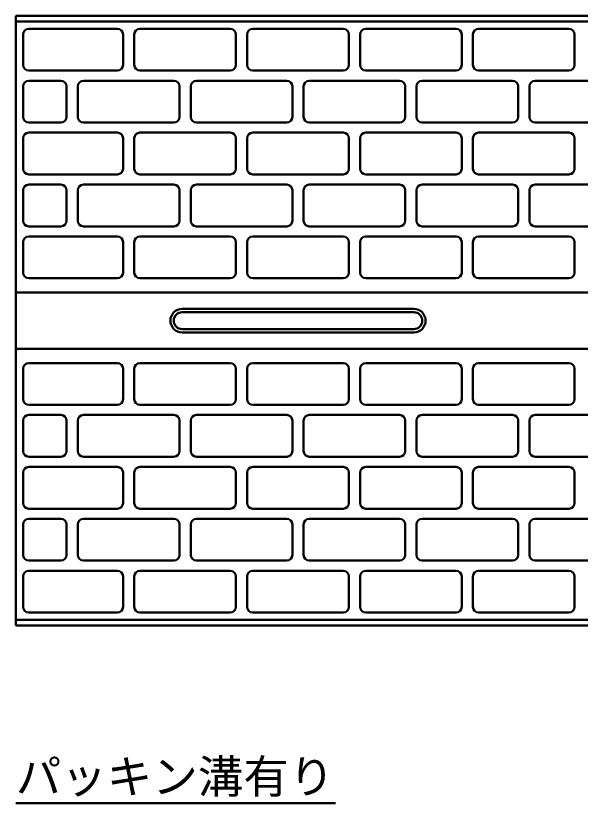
# Model space of a CAD drawing. Units: millimetres, scale not verified. Extents: x -2102 to 2102, y -1485 to 1485.
# Drawn here: x -179 to 321, y 291 to 988 of the extents above; entities that cross this region are included whole.
import ezdxf
from ezdxf.enums import TextEntityAlignment as Align

# ---------------------------------------------------------------- set-up
doc = ezdxf.new("R2010")
doc.units = ezdxf.units.MM
doc.header["$LTSCALE"] = 5
doc.layers.add('0-0_V-nasSTD', color=7, linetype='Continuous', lineweight=35)
doc.layers.add('0-1_0', color=7, linetype='Continuous', lineweight=50)
doc.styles.add('ＭＳ ゴシック', font='')
doc.styles.get('ＭＳ ゴシック').set_extended_font_data('MS Gothic')

msp = doc.modelspace()

# ---------------------------------------------------------------- linework, layer by layer
at = {"layer": '0-1_0'}
for p, q in [((-179.068, 988.283), (-179.068, 448.283)), ((1820.932, 988.283), (-179.068, 988.283)), ((-179.068, 983.283), (820.932, 983.283)), ((-167.568, 976.783), (-89.068, 976.783)), ((-69.068, 976.783), (10.932, 976.783)), ((30.932, 976.783), (110.932, 976.783)), ((130.932, 976.783), (210.932, 976.783)), ((230.932, 976.783), (310.932, 976.783)), ((-172.568, 944.783), (-172.568, 971.783)), ((-84.068, 971.783), (-84.068, 944.783)), ((-74.068, 944.783), (-74.068, 971.783)), ((15.932, 971.783), (15.932, 944.783)), ((25.932, 944.783), (25.932, 971.783)), ((115.932, 971.783), (115.932, 944.783)), ((125.932, 944.783), (125.932, 971.783)), ((215.932, 971.783), (215.932, 944.783)), ((225.932, 944.783), (225.932, 971.783)), ((315.932, 971.783), (315.932, 944.783)), ((-89.068, 939.783), (-167.568, 939.783)), ((10.932, 939.783), (-69.068, 939.783)), ((110.932, 939.783), (30.932, 939.783)), ((210.932, 939.783), (130.932, 939.783)), ((310.932, 939.783), (230.932, 939.783)), ((-167.568, 930.783), (-139.068, 930.783)), ((-119.068, 930.783), (-39.068, 930.783)), ((-19.068, 930.783), (60.932, 930.783)), ((80.932, 930.783), (160.932, 930.783)), ((180.932, 930.783), (260.932, 930.783)), ((280.932, 930.783), (360.932, 930.783)), ((-172.568, 898.783), (-172.568, 925.783)), ((-134.068, 925.783), (-134.068, 898.783)), ((-124.068, 898.783), (-124.068, 925.783)), ((-34.068, 925.783), (-34.068, 898.783)), ((-24.068, 898.783), (-24.068, 925.783)), ((65.932, 925.783), (65.932, 898.783)), ((75.932, 898.783), (75.932, 925.783)), ((165.932, 925.783), (165.932, 898.783)), ((175.932, 898.783), (175.932, 925.783)), ((265.932, 925.783), (265.932, 898.783)), ((275.932, 898.783), (275.932, 925.783)), ((-139.068, 893.783), (-167.568, 893.783)), ((-39.068, 893.783), (-119.068, 893.783)), ((60.932, 893.783), (-19.068, 893.783)), ((160.932, 893.783), (80.932, 893.783)), ((260.932, 893.783), (180.932, 893.783)), ((360.932, 893.783), (280.932, 893.783)), ((-172.568, 852.783), (-172.568, 879.783)), ((-167.568, 884.783), (-89.068, 884.783)), ((-84.068, 879.783), (-84.068, 852.783)), ((-74.068, 852.783), (-74.068, 879.783)), ((-69.068, 884.783), (10.932, 884.783)), ((15.932, 879.783), (15.932, 852.783)), ((25.932, 852.783), (25.932, 879.783)), ((30.932, 884.783), (110.932, 884.783)), ((115.932, 879.783), (115.932, 852.783)), ((125.932, 852.783), (125.932, 879.783)), ((130.932, 884.783), (210.932, 884.783)), ((215.932, 879.783), (215.932, 852.783)), ((225.932, 852.783), (225.932, 879.783)), ((230.932, 884.783), (310.932, 884.783)), ((315.932, 879.783), (315.932, 852.783)), ((-89.068, 847.783), (-167.568, 847.783)), ((10.932, 847.783), (-69.068, 847.783)), ((110.932, 847.783), (30.932, 847.783)), ((210.932, 847.783), (130.932, 847.783)), ((310.932, 847.783), (230.932, 847.783)), ((-167.568, 838.783), (-139.068, 838.783)), ((-119.068, 838.783), (-39.068, 838.783)), ((-19.068, 838.783), (60.932, 838.783)), ((80.932, 838.783), (160.932, 838.783)), ((180.932, 838.783), (260.932, 838.783)), ((280.932, 838.783), (360.932, 838.783)), ((-172.568, 806.783), (-172.568, 833.783)), ((-134.068, 833.783), (-134.068, 806.783)), ((-124.068, 806.783), (-124.068, 833.783)), ((-34.068, 833.783), (-34.068, 806.783)), ((-24.068, 806.783), (-24.068, 833.783)), ((65.932, 833.783), (65.932, 806.783)), ((75.932, 806.783), (75.932, 833.783)), ((165.932, 833.783), (165.932, 806.783)), ((175.932, 806.783), (175.932, 833.783)), ((265.932, 833.783), (265.932, 806.783)), ((275.932, 806.783), (275.932, 833.783)), ((-139.068, 801.783), (-167.568, 801.783)), ((-39.068, 801.783), (-119.068, 801.783)), ((60.932, 801.783), (-19.068, 801.783)), ((160.932, 801.783), (80.932, 801.783)), ((260.932, 801.783), (180.932, 801.783)), ((360.932, 801.783), (280.932, 801.783)), ((-89.068, 792.783), (-167.568, 792.783)), ((10.932, 792.783), (-69.068, 792.783)), ((110.932, 792.783), (30.932, 792.783)), ((210.932, 792.783), (130.932, 792.783)), ((310.932, 792.783), (230.932, 792.783)), ((-172.568, 787.783), (-172.568, 760.783)), ((-84.068, 760.783), (-84.068, 787.783)), ((-74.068, 787.783), (-74.068, 760.783)), ((15.932, 760.783), (15.932, 787.783)), ((25.932, 787.783), (25.932, 760.783)), ((115.932, 760.783), (115.932, 787.783)), ((125.932, 787.783), (125.932, 760.783)), ((215.932, 760.783), (215.932, 787.783)), ((225.932, 787.783), (225.932, 760.783)), ((315.932, 760.783), (315.932, 787.783)), ((-167.568, 755.783), (-89.068, 755.783)), ((-69.068, 755.783), (10.932, 755.783)), ((30.932, 755.783), (110.932, 755.783)), ((130.932, 755.783), (210.932, 755.783)), ((230.932, 755.783), (310.932, 755.783)), ((-179.068, 743.283), (820.932, 743.283)), ((-31.568, 728.783), (173.432, 728.783)), ((-31.568, 725.783), (173.432, 725.783)), ((-31.568, 710.783), (173.432, 710.783)), ((-31.568, 707.783), (173.432, 707.783)), ((-179.068, 693.283), (820.932, 693.283)), ((-167.568, 680.783), (-89.068, 680.783)), ((-69.068, 680.783), (10.932, 680.783)), ((30.932, 680.783), (110.932, 680.783)), ((130.932, 680.783), (210.932, 680.783)), ((230.932, 680.783), (310.932, 680.783)), ((-172.568, 648.783), (-172.568, 675.783)), ((-84.068, 675.783), (-84.068, 648.783)), ((-74.068, 648.783), (-74.068, 675.783)), ((15.932, 675.783), (15.932, 648.783)), ((25.932, 648.783), (25.932, 675.783)), ((115.932, 675.783), (115.932, 648.783)), ((125.932, 648.783), (125.932, 675.783)), ((215.932, 675.783), (215.932, 648.783)), ((225.932, 648.783), (225.932, 675.783)), ((315.932, 675.783), (315.932, 648.783)), ((-89.068, 643.783), (-167.568, 643.783)), ((10.932, 643.783), (-69.068, 643.783)), ((110.932, 643.783), (30.932, 643.783)), ((210.932, 643.783), (130.932, 643.783)), ((310.932, 643.783), (230.932, 643.783)), ((-139.068, 634.783), (-167.568, 634.783)), ((-39.068, 634.783), (-119.068, 634.783)), ((60.932, 634.783), (-19.068, 634.783)), ((160.932, 634.783), (80.932, 634.783)), ((260.932, 634.783), (180.932, 634.783)), ((360.932, 634.783), (280.932, 634.783)), ((-172.568, 629.783), (-172.568, 602.783)), ((-134.068, 602.783), (-134.068, 629.783)), ((-124.068, 629.783), (-124.068, 602.783)), ((-34.068, 602.783), (-34.068, 629.783)), ((-24.068, 629.783), (-24.068, 602.783)), ((65.932, 602.783), (65.932, 629.783)), ((75.932, 629.783), (75.932, 602.783)), ((165.932, 602.783), (165.932, 629.783)), ((175.932, 629.783), (175.932, 602.783)), ((265.932, 602.783), (265.932, 629.783)), ((275.932, 629.783), (275.932, 602.783)), ((-167.568, 597.783), (-139.068, 597.783)), ((-119.068, 597.783), (-39.068, 597.783)), ((-19.068, 597.783), (60.932, 597.783)), ((80.932, 597.783), (160.932, 597.783)), ((180.932, 597.783), (260.932, 597.783)), ((280.932, 597.783), (360.932, 597.783)), ((-89.068, 588.783), (-167.568, 588.783)), ((10.932, 588.783), (-69.068, 588.783)), ((110.932, 588.783), (30.932, 588.783)), ((210.932, 588.783), (130.932, 588.783)), ((310.932, 588.783), (230.932, 588.783)), ((-172.568, 583.783), (-172.568, 556.783)), ((-84.068, 556.783), (-84.068, 583.783)), ((-74.068, 583.783), (-74.068, 556.783)), ((15.932, 556.783), (15.932, 583.783)), ((25.932, 583.783), (25.932, 556.783)), ((115.932, 556.783), (115.932, 583.783)), ((125.932, 583.783), (125.932, 556.783)), ((215.932, 556.783), (215.932, 583.783)), ((225.932, 583.783), (225.932, 556.783)), ((315.932, 556.783), (315.932, 583.783)), ((-167.568, 551.783), (-89.068, 551.783)), ((-69.068, 551.783), (10.932, 551.783)), ((30.932, 551.783), (110.932, 551.783)), ((130.932, 551.783), (210.932, 551.783)), ((230.932, 551.783), (310.932, 551.783)), ((-172.568, 537.783), (-172.568, 510.783)), ((-139.068, 542.783), (-167.568, 542.783)), ((-134.068, 510.783), (-134.068, 537.783)), ((-124.068, 537.783), (-124.068, 510.783)), ((-39.068, 542.783), (-119.068, 542.783)), ((-34.068, 510.783), (-34.068, 537.783)), ((-24.068, 537.783), (-24.068, 510.783)), ((60.932, 542.783), (-19.068, 542.783)), ((65.932, 510.783), (65.932, 537.783)), ((75.932, 537.783), (75.932, 510.783)), ((160.932, 542.783), (80.932, 542.783)), ((165.932, 510.783), (165.932, 537.783)), ((175.932, 537.783), (175.932, 510.783)), ((260.932, 542.783), (180.932, 542.783)), ((265.932, 510.783), (265.932, 537.783)), ((275.932, 537.783), (275.932, 510.783)), ((360.932, 542.783), (280.932, 542.783)), ((-167.568, 505.783), (-139.068, 505.783)), ((-119.068, 505.783), (-39.068, 505.783)), ((-19.068, 505.783), (60.932, 505.783)), ((80.932, 505.783), (160.932, 505.783)), ((180.932, 505.783), (260.932, 505.783)), ((280.932, 505.783), (360.932, 505.783)), ((-89.068, 496.783), (-167.568, 496.783)), ((10.932, 496.783), (-69.068, 496.783)), ((110.932, 496.783), (30.932, 496.783)), ((210.932, 496.783), (130.932, 496.783)), ((310.932, 496.783), (230.932, 496.783)), ((-172.568, 491.783), (-172.568, 464.783)), ((-84.068, 464.783), (-84.068, 491.783)), ((-74.068, 491.783), (-74.068, 464.783)), ((15.932, 464.783), (15.932, 491.783)), ((25.932, 491.783), (25.932, 464.783)), ((115.932, 464.783), (115.932, 491.783)), ((125.932, 491.783), (125.932, 464.783)), ((215.932, 464.783), (215.932, 491.783)), ((225.932, 491.783), (225.932, 464.783)), ((315.932, 464.783), (315.932, 491.783)), ((-179.068, 453.283), (820.932, 453.283)), ((-167.568, 459.783), (-89.068, 459.783)), ((-69.068, 459.783), (10.932, 459.783)), ((30.932, 459.783), (110.932, 459.783)), ((130.932, 459.783), (210.932, 459.783)), ((230.932, 459.783), (310.932, 459.783)), ((-179.068, 448.283), (1820.932, 448.283)), ((-179.068, 290.956), (104.14, 290.956))]:
    msp.add_line(p, q, dxfattribs=at)
for centre, radius, start, end in [((-167.568, 971.783), 5, 90, 180), ((-89.068, 971.783), 5, 0, 90), ((-69.068, 971.783), 5, 90, 180), ((10.932, 971.783), 5, 0, 90), ((30.932, 971.783), 5, 90, 180), ((110.932, 971.783), 5, 0, 90), ((130.932, 971.783), 5, 90, 180), ((210.932, 971.783), 5, 0, 90), ((230.932, 971.783), 5, 90, 180), ((310.932, 971.783), 5, 0, 90), ((-167.568, 944.783), 5, 180, 270), ((-89.068, 944.783), 5, 270, 0), ((-69.068, 944.783), 5, 180, 270), ((10.932, 944.783), 5, 270, 0), ((30.932, 944.783), 5, 180, 270), ((110.932, 944.783), 5, 270, 0), ((130.932, 944.783), 5, 180, 270), ((210.932, 944.783), 5, 270, 0), ((230.932, 944.783), 5, 180, 270), ((310.932, 944.783), 5, 270, 0), ((-167.568, 925.783), 5, 90, 180), ((-139.068, 925.783), 5, 0, 90), ((-119.068, 925.783), 5, 90, 180), ((-39.068, 925.783), 5, 0, 90), ((-19.068, 925.783), 5, 90, 180), ((60.932, 925.783), 5, 0, 90), ((80.932, 925.783), 5, 90, 180), ((160.932, 925.783), 5, 0, 90), ((180.932, 925.783), 5, 90, 180), ((260.932, 925.783), 5, 0, 90), ((280.932, 925.783), 5, 90, 180), ((-167.568, 898.783), 5, 180, 270), ((-139.068, 898.783), 5, 270, 0), ((-119.068, 898.783), 5, 180, 270), ((-39.068, 898.783), 5, 270, 0), ((-19.068, 898.783), 5, 180, 270), ((60.932, 898.783), 5, 270, 0), ((80.932, 898.783), 5, 180, 270), ((160.932, 898.783), 5, 270, 0), ((180.932, 898.783), 5, 180, 270), ((260.932, 898.783), 5, 270, 0), ((280.932, 898.783), 5, 180, 270), ((-167.568, 879.783), 5, 90, 180), ((-89.068, 879.783), 5, 0, 90), ((-69.068, 879.783), 5, 90, 180), ((10.932, 879.783), 5, 0, 90), ((30.932, 879.783), 5, 90, 180), ((110.932, 879.783), 5, 0, 90), ((130.932, 879.783), 5, 90, 180), ((210.932, 879.783), 5, 0, 90), ((230.932, 879.783), 5, 90, 180), ((310.932, 879.783), 5, 0, 90), ((-167.568, 852.783), 5, 180, 270), ((-89.068, 852.783), 5, 270, 0), ((-69.068, 852.783), 5, 180, 270), ((10.932, 852.783), 5, 270, 0), ((30.932, 852.783), 5, 180, 270), ((110.932, 852.783), 5, 270, 0), ((130.932, 852.783), 5, 180, 270), ((210.932, 852.783), 5, 270, 0), ((230.932, 852.783), 5, 180, 270), ((310.932, 852.783), 5, 270, 0), ((-167.568, 833.783), 5, 90, 180), ((-139.068, 833.783), 5, 0, 90), ((-119.068, 833.783), 5, 90, 180), ((-39.068, 833.783), 5, 0, 90), ((-19.068, 833.783), 5, 90, 180), ((60.932, 833.783), 5, 0, 90), ((80.932, 833.783), 5, 90, 180), ((160.932, 833.783), 5, 0, 90), ((180.932, 833.783), 5, 90, 180), ((260.932, 833.783), 5, 0, 90), ((280.932, 833.783), 5, 90, 180), ((-167.568, 806.783), 5, 180, 270), ((-139.068, 806.783), 5, 270, 0), ((-119.068, 806.783), 5, 180, 270), ((-39.068, 806.783), 5, 270, 0), ((-19.068, 806.783), 5, 180, 270), ((60.932, 806.783), 5, 270, 0), ((80.932, 806.783), 5, 180, 270), ((160.932, 806.783), 5, 270, 0), ((180.932, 806.783), 5, 180, 270), ((260.932, 806.783), 5, 270, 0), ((280.932, 806.783), 5, 180, 270), ((-167.568, 787.783), 5, 90, 180), ((-89.068, 787.783), 5, 0, 90), ((-69.068, 787.783), 5, 90, 180), ((10.932, 787.783), 5, 0, 90), ((30.932, 787.783), 5, 90, 180), ((110.932, 787.783), 5, 0, 90), ((130.932, 787.783), 5, 90, 180), ((210.932, 787.783), 5, 0, 90), ((230.932, 787.783), 5, 90, 180), ((310.932, 787.783), 5, 0, 90), ((-167.568, 760.783), 5, 180, 270), ((-89.068, 760.783), 5, 270, 0), ((-69.068, 760.783), 5, 180, 270), ((10.932, 760.783), 5, 270, 0), ((30.932, 760.783), 5, 180, 270), ((110.932, 760.783), 5, 270, 0), ((130.932, 760.783), 5, 180, 270), ((210.932, 760.783), 5, 270, 0), ((230.932, 760.783), 5, 180, 270), ((310.932, 760.783), 5, 270, 0), ((-31.568, 718.283), 10.5, 90, 270), ((-31.568, 718.283), 7.5, 90, 270), ((173.432, 718.283), 10.5, 270, 90), ((173.432, 718.283), 7.5, 270, 90), ((-167.568, 675.783), 5, 90, 180), ((-89.068, 675.783), 5, 0, 90), ((-69.068, 675.783), 5, 90, 180), ((10.932, 675.783), 5, 0, 90), ((30.932, 675.783), 5, 90, 180), ((110.932, 675.783), 5, 0, 90), ((130.932, 675.783), 5, 90, 180), ((210.932, 675.783), 5, 0, 90), ((230.932, 675.783), 5, 90, 180), ((310.932, 675.783), 5, 0, 90), ((-167.568, 648.783), 5, 180, 270), ((-89.068, 648.783), 5, 270, 0), ((-69.068, 648.783), 5, 180, 270), ((10.932, 648.783), 5, 270, 0), ((30.932, 648.783), 5, 180, 270), ((110.932, 648.783), 5, 270, 0), ((130.932, 648.783), 5, 180, 270), ((210.932, 648.783), 5, 270, 0), ((230.932, 648.783), 5, 180, 270), ((310.932, 648.783), 5, 270, 0), ((-167.568, 629.783), 5, 90, 180), ((-139.068, 629.783), 5, 0, 90), ((-119.068, 629.783), 5, 90, 180), ((-39.068, 629.783), 5, 0, 90), ((-19.068, 629.783), 5, 90, 180), ((60.932, 629.783), 5, 0, 90), ((80.932, 629.783), 5, 90, 180), ((160.932, 629.783), 5, 0, 90), ((180.932, 629.783), 5, 90, 180), ((260.932, 629.783), 5, 0, 90), ((280.932, 629.783), 5, 90, 180), ((-167.568, 602.783), 5, 180, 270), ((-139.068, 602.783), 5, 270, 0), ((-119.068, 602.783), 5, 180, 270), ((-39.068, 602.783), 5, 270, 0), ((-19.068, 602.783), 5, 180, 270), ((60.932, 602.783), 5, 270, 0), ((80.932, 602.783), 5, 180, 270), ((160.932, 602.783), 5, 270, 0), ((180.932, 602.783), 5, 180, 270), ((260.932, 602.783), 5, 270, 0), ((280.932, 602.783), 5, 180, 270), ((-167.568, 583.783), 5, 90, 180), ((-89.068, 583.783), 5, 0, 90), ((-69.068, 583.783), 5, 90, 180), ((10.932, 583.783), 5, 0, 90), ((30.932, 583.783), 5, 90, 180), ((110.932, 583.783), 5, 0, 90), ((130.932, 583.783), 5, 90, 180), ((210.932, 583.783), 5, 0, 90), ((230.932, 583.783), 5, 90, 180), ((310.932, 583.783), 5, 0, 90), ((-167.568, 556.783), 5, 180, 270), ((-89.068, 556.783), 5, 270, 0), ((-69.068, 556.783), 5, 180, 270), ((10.932, 556.783), 5, 270, 0), ((30.932, 556.783), 5, 180, 270), ((110.932, 556.783), 5, 270, 0), ((130.932, 556.783), 5, 180, 270), ((210.932, 556.783), 5, 270, 0), ((230.932, 556.783), 5, 180, 270), ((310.932, 556.783), 5, 270, 0), ((-167.568, 537.783), 5, 90, 180), ((-139.068, 537.783), 5, 0, 90), ((-119.068, 537.783), 5, 90, 180), ((-39.068, 537.783), 5, 0, 90), ((-19.068, 537.783), 5, 90, 180), ((60.932, 537.783), 5, 0, 90), ((80.932, 537.783), 5, 90, 180), ((160.932, 537.783), 5, 0, 90), ((180.932, 537.783), 5, 90, 180), ((260.932, 537.783), 5, 0, 90), ((280.932, 537.783), 5, 90, 180), ((-167.568, 510.783), 5, 180, 270), ((-139.068, 510.783), 5, 270, 0), ((-119.068, 510.783), 5, 180, 270), ((-39.068, 510.783), 5, 270, 0), ((-19.068, 510.783), 5, 180, 270), ((60.932, 510.783), 5, 270, 0), ((80.932, 510.783), 5, 180, 270), ((160.932, 510.783), 5, 270, 0), ((180.932, 510.783), 5, 180, 270), ((260.932, 510.783), 5, 270, 0), ((280.932, 510.783), 5, 180, 270), ((-167.568, 491.783), 5, 90, 180), ((-89.068, 491.783), 5, 0, 90), ((-69.068, 491.783), 5, 90, 180), ((10.932, 491.783), 5, 0, 90), ((30.932, 491.783), 5, 90, 180), ((110.932, 491.783), 5, 0, 90), ((130.932, 491.783), 5, 90, 180), ((210.932, 491.783), 5, 0, 90), ((230.932, 491.783), 5, 90, 180), ((310.932, 491.783), 5, 0, 90), ((-167.568, 464.783), 5, 180, 270), ((-89.068, 464.783), 5, 270, 0), ((-69.068, 464.783), 5, 180, 270), ((10.932, 464.783), 5, 270, 0), ((30.932, 464.783), 5, 180, 270), ((110.932, 464.783), 5, 270, 0), ((130.932, 464.783), 5, 180, 270), ((210.932, 464.783), 5, 270, 0), ((230.932, 464.783), 5, 180, 270), ((310.932, 464.783), 5, 270, 0)]:
    msp.add_arc(centre, radius, start, end, dxfattribs=at)

# ---------------------------------------------------------------- texts
at = {"layer": '0-0_V-nasSTD', "style": 'ＭＳ ゴシック'}
msp.add_text('パッキン溝有り', height=29.56, dxfattribs=at).set_placement((-179.068, 290.956), align=Align.BOTTOM_LEFT)

doc.saveas('drawing.dxf')
